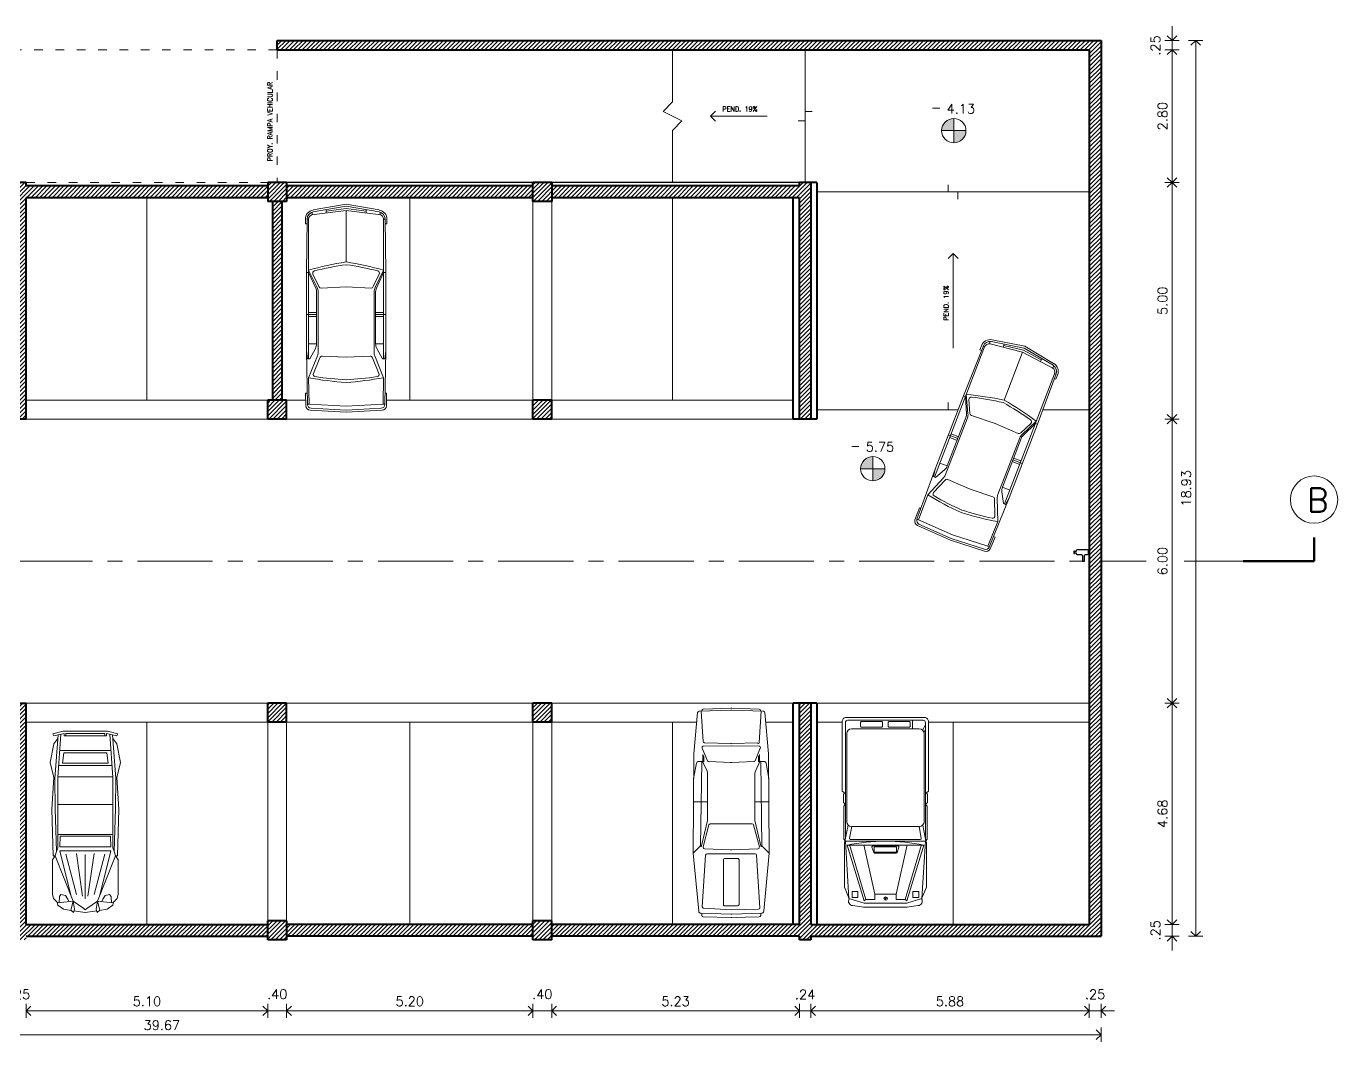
# Model space of a CAD drawing. Extents: x 952 to 1351, y -109 to 188.
# Drawn here: x 1168.14 to 1195.84, y 60.45 to 81.9 of the extents above; entities that cross this region are included whole.
import ezdxf

# ---------------------------------------------------------------- set-up
doc = ezdxf.new("R2010")
doc.units = 0
doc.header["$LTSCALE"] = 0.5
doc.linetypes.add('ACAD_ISO03W100', pattern=[30, 12, -18])
doc.linetypes.add('CENTER', pattern=[50.8, 31.75, -6.35, 6.35, -6.35])
doc.layers.get('0').update_dxf_attribs({"linetype": 'CONTINUOUS'})
doc.layers.get('Defpoints').update_dxf_attribs({"linetype": 'CONTINUOUS'})
for name, color, linetype, lineweight in [('Acotaciones', 9, 'CONTINUOUS', 9), ('Detalles 01', 8, 'CONTINUOUS', 9), ('Muros corte', 7, 'CONTINUOUS', 40), ('Pisos', 252, 'CONTINUOUS', 18), ('Proyección', 4, 'ACAD_ISO03W100', 18), ('Punta 01', 6, 'CONTINUOUS', 9), ('Punta 015', 64, 'CONTINUOUS', 13), ('Punta 02', 11, 'CONTINUOUS', 20), ('Punta 03', 171, 'CONTINUOUS', 30), ('Punta 05', 52, 'CONTINUOUS', 50), ('Tratamiento pisos', 251, 'CONTINUOUS', 9), ('Vehículos', 155, 'CONTINUOUS', 13), ('Vidrios', 147, 'CONTINUOUS', 13)]:
    doc.layers.add(name, color=color, linetype=linetype, lineweight=lineweight)
doc.layers.add('Cableado', color=100, linetype='CONTINUOUS')
doc.styles.add('Texto 1 mm', font='simplex.shx', dxfattribs={"height": 0.1})
doc.styles.add('Texto 2 mm', font='simplex.shx', dxfattribs={"height": 0.2})
doc.styles.add('Texto 5 mm', font='simplex.shx', dxfattribs={"height": 0.5})
doc.dimstyles.new('Primera línea', dxfattribs={"dimscale": 0, "dimtxt": 0.2, "dimasz": 0.2, "dimexe": 0.15, "dimexo": 0, "dimgap": 0.1, "dimtad": 1, "dimzin": 4, "dimdsep": 46, "dimtxsty": 'Texto 2 mm', "dimblk": 'OPEN90', "dimcen": 2.5, "dimclrd": 256, "dimclre": 256, "dimclrt": 256, "dimadec": 0, "dimazin": 0, "dimtfac": 1, "dimtmove": 2, "dimatfit": 3, "dimldrblk": 'OPEN90', "dimfxl": 1, "dimtolj": 1, "dimtzin": 0, "dimlwd": -1, "dimlwe": -1, "dimarcsym": 0})
doc.dimstyles.new('Segunda línea', dxfattribs={"dimscale": 0, "dimtxt": 0.2, "dimasz": 0.2, "dimexe": 0.15, "dimexo": 0.5, "dimgap": 0.1, "dimtad": 1, "dimzin": 4, "dimdsep": 46, "dimtxsty": 'Texto 2 mm', "dimblk": 'OPEN90', "dimcen": 2.5, "dimclrd": 256, "dimclre": 256, "dimclrt": 256, "dimadec": 0, "dimazin": 0, "dimtfac": 1, "dimtmove": 2, "dimatfit": 3, "dimldrblk": 'OPEN90', "dimfxl": 1, "dimtolj": 1, "dimtzin": 0, "dimlwd": -1, "dimlwe": -1, "dimarcsym": 0})
pattern_1 = [(45, (60.324364, -0.67804), (-0.0449012806, 0.0449012806), [])]

# ---------------------------------------------------------------- blocks, each defined once
blk = doc.blocks.new('3cv planta')
for p, q in [((-206.2, 25.9), (-109.9, 64.4)), ((-109.9, 64.4), (-100.7, 61.2)), ((-100.7, 61.2), (-92.5, 58.6)), ((-92.5, 58.6), (57.7, 58.4)), ((-64, 58.6), (-64, 0)), ((0, 58.5), (0, 0)), ((57.7, 58.4), (149.8, 52.1)), ((58.9, 58.3), (58.9, 0)), ((83.5, 56.6), (83.5, 0)), ((-225.3, 31.1), (-230.6, 25.3)), ((-206.2, 25.9), (-225.3, 31.1)), ((-196.3, 29.9), (-99.1, 54.3)), ((-192.1, 18.8), (-106.2, 41.5)), ((-99.1, 54.3), (-99.1, 0)), ((-90.7, 54.3), (-90.7, 0)), ((-90.7, 54.3), (-67.5, 53.6)), ((-67.5, 53.6), (-67.5, 0)), ((88, 48.5), (88, 0)), ((88, 48.5), (110.5, 45.8)), ((110.5, 45.8), (110.5, 0)), ((114.9, 54.4), (114.9, 0)), ((146.5, 41.5), (146.5, 0)), ((-227.3, 24.3), (-230.8, 0)), ((-227.3, -24.3), (-230.8, 0)), ((-230.6, 25.3), (-223.2, 23)), ((-223.2, 23), (-206.2, 25.9)), ((-201.5, 0), (-106.9, 0)), ((-195.4, 5.7), (-104.6, 18.8)), ((-99.1, -54.3), (-99.1, 0)), ((-90.7, -54.3), (-90.7, 0)), ((-67.5, -53.6), (-67.5, 0)), ((-64, -58.6), (-64, 0)), ((0, -58.5), (0, 0)), ((58.9, -58.3), (58.9, 0)), ((83.5, -56.6), (83.5, 0)), ((88, -48.5), (88, 0)), ((110.5, -45.8), (110.5, 0)), ((114.9, -54.4), (114.9, 0)), ((146.5, -41.5), (146.5, 0)), ((-230.6, -25.3), (-223.2, -23)), ((-225.3, -31.1), (-230.6, -25.3)), ((-206.2, -25.9), (-225.3, -31.1)), ((-223.2, -23), (-206.2, -25.9)), ((-206.2, -25.9), (-109.9, -64.4)), ((-195.4, -5.7), (-104.6, -18.8)), ((-192.1, -18.8), (-106.2, -41.5)), ((-196.3, -29.9), (-99.1, -54.3)), ((-90.7, -54.3), (-67.5, -53.6)), ((57.7, -58.4), (149.8, -52.1)), ((88, -48.5), (110.5, -45.8)), ((-109.9, -64.4), (-100.7, -61.2)), ((-100.7, -61.2), (-92.5, -58.6)), ((-92.5, -58.6), (57.7, -58.4))]:
    blk.add_line(p, q)
for points in [[(-208.7, 59.9), (-214.9, 58.5), (-223.3, 46.4), (-226.3, 30)], [(140.9, 58.6), (129.6, 67.3), (89.5, 75.1), (57.2, 67.5), (-10.2, 71.7), (-109.9, 68.5), (-109.9, 64.4), (-117.8, 70), (-191.5, 69.8), (-200.4, 68.2), (-210.1, 58.5), (-206.2, 25.9), (-222.1, 3.4), (-225, 0)], [(148.4, 58.1), (55.1, 64.8), (-8.9, 64.3), (-100.7, 61.2)], [(151.4, 0), (151.4, 41.5), (146.5, 41.5), (146.5, 45.1), (151.6, 45.1), (146.1, 67.3), (150.5, 69.4), (156.1, 47), (156.1, 0)], [(-209.8, 55.9), (-196.3, 55.2), (-192.2, 51.9), (-194, 42), (-202.1, 37.3), (-207.3, 35.4)], [(140.9, -58.6), (129.6, -67.3), (89.5, -75.1), (57.2, -67.5), (-10.2, -71.7), (-109.9, -68.5), (-109.9, -64.4), (-117.8, -70), (-191.5, -69.8), (-200.4, -68.2), (-210.1, -58.5), (-206.2, -25.9), (-222.1, -3.4), (-225, 0)], [(151.4, 0), (151.4, -41.5), (146.5, -41.5), (146.5, -45.1), (151.6, -45.1), (146.1, -67.3), (150.5, -69.4), (156.1, -47), (156.1, 0)], [(-208.7, -59.9), (-214.9, -58.5), (-223.3, -46.4), (-226.3, -30)], [(-209.8, -55.9), (-196.3, -55.2), (-192.2, -51.9), (-194, -42), (-202.1, -37.3), (-207.3, -35.4)], [(148.4, -58.1), (55.1, -64.8), (-8.9, -64.3), (-100.7, -61.2)]]:
    blk.add_lwpolyline(points)
blk = doc.blocks.new('A$C0C570FE1')
for p, q in [((1.446, 1.701), (0.312, 1.684)), ((0.321, 1.653), (0.321, 1.684)), ((0.416, 1.722), (0.324, 1.723)), ((0.416, 1.685), (0.416, 1.722)), ((3.11, 1.701), (1.446, 1.701)), ((1.446, 1.701), (1.446, 1.653)), ((2.333, 1.701), (2.333, 1.485)), ((4.234, 1.679), (3.11, 1.701)), ((3.268, 1.677), (3.11, 1.701)), ((3.268, 1.629), (3.268, 1.677)), ((3.993, 1.717), (3.993, 1.684)), ((4.262, 1.714), (3.993, 1.717)), ((4.23, 1.644), (4.23, 1.679)), ((0.125, 1.558), (0, 0.861)), ((0.167, 1.56), (0.044, 0.861)), ((0.225, 1.592), (0.136, 0.861)), ((0.171, 1.581), (0.224, 1.581)), ((0.321, 1.653), (3.268, 1.653)), ((1.398, 1.653), (1.764, 1.474)), ((1.446, 1.653), (1.776, 1.501)), ((1.744, 1.435), (1.481, 1.562)), ((1.75, 0.861), (1.773, 1.388)), ((1.852, 1.453), (3.134, 1.453)), ((1.855, 1.485), (2.953, 1.485)), ((2.293, 1.653), (2.293, 1.485)), ((2.373, 1.653), (2.373, 1.485)), ((2.953, 1.485), (2.953, 1.653)), ((3.049, 1.51), (3.268, 1.629)), ((3.208, 1.468), (3.668, 1.653)), ((3.245, 1.418), (3.577, 1.554)), ((3.668, 1.653), (4.23, 1.644)), ((4.23, 1.644), (4.272, 0.861)), ((4.313, 1.603), (4.355, 0.861)), ((4.395, 0.861), (4.353, 1.62)), ((0.152, 1.283), (0.093, 0.861)), ((0.119, 1.285), (0.188, 1.285)), ((3.236, 0.861), (3.214, 1.37)), ((0.125, 0.165), (0, 0.861)), ((0.167, 0.163), (0.044, 0.861)), ((0.152, 0.439), (0.093, 0.861)), ((0.136, 0.861), (1.224, 0.861)), ((0.225, 0.131), (0.136, 0.861)), ((1.75, 0.861), (1.773, 0.335)), ((3.236, 0.861), (3.214, 0.353)), ((4.23, 0.079), (4.272, 0.861)), ((4.313, 0.12), (4.355, 0.861)), ((4.395, 0.861), (4.353, 0.103)), ((0.119, 0.438), (0.188, 0.438)), ((1.744, 0.287), (1.481, 0.161)), ((3.245, 0.304), (3.577, 0.169)), ((0.171, 0.142), (0.224, 0.142)), ((1.446, 0.022), (0.312, 0.039)), ((0.321, 0.07), (3.268, 0.07)), ((0.321, 0.07), (0.321, 0.039)), ((0.416, 0.001), (0.324, 0)), ((0.416, 0.038), (0.416, 0.001)), ((1.398, 0.07), (1.764, 0.249)), ((1.446, 0.07), (1.776, 0.221)), ((1.446, 0.022), (1.446, 0.07)), ((3.11, 0.022), (1.446, 0.022)), ((1.852, 0.27), (3.134, 0.27)), ((1.855, 0.238), (2.953, 0.238)), ((2.293, 0.07), (2.293, 0.238)), ((2.333, 0.022), (2.333, 0.238)), ((2.373, 0.07), (2.373, 0.238)), ((2.953, 0.238), (2.953, 0.07)), ((3.049, 0.213), (3.268, 0.094)), ((3.268, 0.046), (3.11, 0.022)), ((4.234, 0.044), (3.11, 0.022)), ((3.208, 0.255), (3.668, 0.07)), ((3.268, 0.094), (3.268, 0.046)), ((3.668, 0.07), (4.23, 0.079)), ((3.993, 0.005), (3.993, 0.039)), ((4.262, 0.008), (3.993, 0.005)), ((4.23, 0.079), (4.23, 0.044))]:
    blk.add_line(p, q)
for centre, radius, start, end in [((0.322, 1.523), 0.2, 89.6059, 169.7934), ((0.315, 1.534), 0.15, 90.8772, 169.9992), ((4.233, 1.599), 0.08, 3.2191, 89.3245), ((4.253, 1.615), 0.1, 3.1608, 84.5613), ((0.321, 1.553), 0.1, 90, 173.024), ((7.846, -0.184), 6.705, 164.0955, 171.0276), ((7.876, -0.089), 6.664, 165.9376, 171.8019), ((1.459, 1.516), 0.05, 64.4236, 163.8009), ((1.723, 1.39), 0.05, 357.5478, 64.4236), ((1.852, 1.653), 0.2, 243.8694, 270), ((1.855, 1.685), 0.2, 246.7861, 270), ((2.953, 1.685), 0.2, 270, 298.6282), ((3.134, 1.653), 0.2, 270, 291.9752), ((3.264, 1.372), 0.05, 112.1811, 182.5243), ((3.596, 1.508), 0.05, 13.1488, 112.1811), ((-2.765, 0.542), 6.484, 2.8274, 8.6702), ((-2.714, 0.453), 6.494, 3.6062, 10.6501), ((7.846, 1.907), 6.705, 188.9724, 195.9045), ((7.876, 1.812), 6.664, 188.1981, 194.0624), ((-2.765, 1.181), 6.484, 351.3298, 357.1726), ((-2.714, 1.27), 6.494, 349.3499, 356.3938), ((1.723, 0.332), 0.05, 295.5764, 2.4522), ((3.264, 0.351), 0.05, 177.4757, 247.8189), ((0.322, 0.2), 0.2, 190.2066, 270.3941), ((0.315, 0.189), 0.15, 190.0008, 269.1228), ((0.321, 0.17), 0.1, 186.976, 270), ((1.459, 0.206), 0.05, 196.1991, 295.5764), ((1.852, 0.07), 0.2, 90, 116.1306), ((1.855, 0.038), 0.2, 90, 113.2139), ((2.953, 0.038), 0.2, 61.3718, 90), ((3.134, 0.07), 0.2, 68.0248, 90), ((3.596, 0.215), 0.05, 247.8189, 346.8512), ((4.233, 0.124), 0.08, 270.6755, 356.7809), ((4.253, 0.108), 0.1, 275.4387, 356.8392)]:
    blk.add_arc(centre, radius, start, end)
blk = doc.blocks.new('R12 planta')
for p, q in [((-2.417, 0.032), (-2.398, 0.616)), ((-2.325, 0.646), (-2.368, 0.646)), ((-2.345, 0.031), (-2.325, 0.659)), ((-1.058, 0.826), (-2.28, 0.709)), ((-2.217, 0.604), (-2.254, 0.025)), ((-2.187, 0.634), (-1.097, 0.563)), ((1.041, 0.813), (-1.055, 0.826)), ((-0.901, 0.668), (-1.053, 0.826)), ((-0.96, 0.587), (-0.986, 0.036)), ((-0.924, 0.616), (-0.459, 0.494)), ((-0.903, 0.648), (-0.362, 0.523)), ((0.876, 0.646), (-0.901, 0.668)), ((0.027, 0.523), (0.027, 0.819)), ((0.843, 0.758), (0.52, 0.816)), ((0.678, 0.532), (0.88, 0.627)), ((0.912, 0.619), (0.873, 0.598)), ((0.951, 0.598), (0.873, 0.598)), ((0.884, 0.646), (0.884, 0.709)), ((0.898, 0.524), (1.165, 0.637)), ((0.926, 0.623), (1.028, 0.623)), ((1.028, 0.623), (0.989, 0.601)), ((1.915, 0.732), (1.043, 0.812)), ((1.206, 0.609), (1.215, 0.027)), ((1.279, 0.584), (1.263, 0.031)), ((1.307, 0.614), (1.942, 0.655)), ((1.942, 0.702), (1.963, 0.031)), ((1.99, 0.616), (2.008, 0.031)), ((-1.068, -0.483), (-1.068, 0.533)), ((-0.435, 0.464), (-0.432, 0.024)), ((-0.36, 0.523), (0.635, 0.523)), ((0.861, 0.034), (0.88, 0.497)), ((-2.417, 0.013), (-2.398, -0.571)), ((-2.345, 0.013), (-2.325, -0.615)), ((-2.241, -0.554), (-2.254, 0.025)), ((-2.169, 0.157), (-2.169, -0.112)), ((-2.139, 0.187), (-1.198, 0.187)), ((-1.168, 0.157), (-1.168, -0.112)), ((-0.96, -0.542), (-0.986, 0.008)), ((-0.435, -0.42), (-0.432, 0.02)), ((0.861, 0.01), (0.88, -0.452)), ((1.206, -0.565), (1.215, 0.018)), ((1.279, -0.539), (1.263, 0.014)), ((1.942, -0.658), (1.963, 0.013)), ((1.99, -0.571), (2.008, 0.013)), ((-2.139, -0.142), (-1.198, -0.142)), ((-2.211, -0.584), (-1.097, -0.513)), ((-0.924, -0.572), (-0.459, -0.449)), ((-0.903, -0.604), (-0.362, -0.479)), ((-0.36, -0.478), (0.635, -0.478)), ((0.027, -0.478), (0.027, -0.775)), ((0.678, -0.488), (0.88, -0.582)), ((0.912, -0.575), (0.873, -0.553)), ((0.951, -0.553), (0.873, -0.553)), ((0.898, -0.48), (1.165, -0.592)), ((-2.325, -0.601), (-2.368, -0.601)), ((-1.058, -0.782), (-2.28, -0.665)), ((1.041, -0.768), (-1.055, -0.782)), ((-0.901, -0.624), (-1.053, -0.782)), ((0.876, -0.601), (-0.901, -0.624)), ((0.843, -0.714), (0.52, -0.772)), ((0.884, -0.601), (0.884, -0.665)), ((0.926, -0.578), (1.028, -0.578)), ((1.028, -0.578), (0.989, -0.557)), ((1.915, -0.688), (1.043, -0.768)), ((1.282, -0.569), (1.942, -0.611))]:
    blk.add_line(p, q)
for centre, radius, start, end in [((-2.368, 0.616), 0.03, 90, 180), ((-2.275, 0.659), 0.05, 95.4727, 180), ((-2.187, 0.604), 0.03, 90, 180), ((-1.098, 0.533), 0.03, 0, 86.3747), ((-1.056, 0.796), 0.03, 89.6203, 95.4727), ((-0.93, 0.587), 0.03, 78.6827, 180), ((-0.901, 0.658), 0.01, 90, 258.9881), ((0.834, 0.709), 0.05, 0, 79.9012), ((0.876, 0.636), 0.01, 295.0315, 90), ((0.926, 0.593), 0.03, 90, 117.7651), ((0.952, 0.802), 0.204, 269.9335, 280.5642), ((1.04, 0.783), 0.03, 84.7226, 89.6203), ((1.176, 0.609), 0.03, 0, 112.8473), ((1.309, 0.584), 0.03, 93.6171, 180), ((1.912, 0.702), 0.03, 0, 84.7226), ((1.944, 0.596), 0.0501, 23.6099, 92.4957), ((-0.465, 0.464), 0.03, 0, 78.6827), ((-0.357, 0.553), 0.03, 258.9881, 270), ((-0.36, 0.533), 0.01, 256.9832, 270), ((0.635, 0.623), 0.1, 270, 295.0315), ((0.91, 0.497), 0.03, 112.8473, 180), ((-2.117, 0.022), 0.3, 178.1825, 181.8175), ((-2.045, 0.022), 0.3, 178.2216, 181.7784), ((-2.139, 0.157), 0.03, 90, 180), ((-1.198, 0.157), 0.03, 0, 90), ((-0.686, 0.022), 0.3, 177.2761, 182.7239), ((-0.732, 0.022), 0.3, 359.5958, 0.4042), ((1.161, 0.022), 0.3, 177.6755, 182.3245), ((0.915, 0.022), 0.3, 359.1475, 0.8525), ((1.563, 0.022), 0.3, 178.3902, 181.6098), ((1.663, 0.022), 0.3, 358.2407, 1.7593), ((1.708, 0.022), 0.3, 358.2407, 1.7593), ((-2.139, -0.112), 0.03, 180, 270), ((-1.198, -0.112), 0.03, 270, 0), ((-2.211, -0.554), 0.03, 180, 270), ((-1.098, -0.483), 0.03, 273.6253, 0), ((-0.93, -0.542), 0.03, 180, 281.3173), ((-0.465, -0.42), 0.03, 281.3173, 0), ((-0.357, -0.508), 0.03, 90, 101.0119), ((-0.36, -0.488), 0.01, 90, 103.0168), ((0.635, -0.578), 0.1, 64.9685, 90), ((0.91, -0.452), 0.03, 180, 247.1527), ((0.952, -0.757), 0.204, 79.4358, 90.0665), ((1.283, -0.539), 0.03, 180, 266.3829), ((-2.368, -0.571), 0.03, 180, 270), ((-2.275, -0.615), 0.05, 180, 264.5273), ((-1.056, -0.752), 0.03, 264.5273, 270.3797), ((-0.901, -0.614), 0.01, 101.0119, 270), ((0.834, -0.665), 0.05, 280.0988, 0), ((0.876, -0.591), 0.01, 270, 64.9685), ((0.926, -0.548), 0.03, 242.2349, 270), ((1.04, -0.738), 0.03, 270.3797, 275.2774), ((1.176, -0.565), 0.03, 247.1527, 0), ((1.912, -0.658), 0.03, 275.2774, 0), ((1.944, -0.551), 0.0501, 267.5043, 336.3901)]:
    blk.add_arc(centre, radius, start, end)
blk = doc.blocks.new('A$C30F00F99')
for p, q in [((0.065, 1.448), (0.065, 3.9)), ((1.704, 3.95), (0.115, 3.95)), ((1.754, 1.448), (1.754, 3.9)), ((0.093, 3.668), (0.093, 1.807)), ((1.626, 3.768), (0.193, 3.768)), ((1.726, 3.668), (1.726, 1.807)), ((0.122, 1.736), (0.054, 1.395)), ((0.198, 1.707), (0.152, 1.458)), ((1.626, 1.707), (0.193, 1.707)), ((1.621, 1.707), (1.667, 1.458)), ((1.697, 1.736), (1.765, 1.395)), ((1.765, 1.395), (0.056, 1.399)), ((1.647, 1.435), (0.172, 1.435)), ((0.495, 0.168), (0.152, 1.323)), ((1.144, 1.274), (0.676, 1.274)), ((0.676, 1.274), (0.676, 1.166)), ((0.676, 1.166), (1.144, 1.166)), ((1.134, 0.274), (1.367, 1.319)), ((1.144, 1.166), (1.144, 1.274)), ((1.326, 0.168), (1.669, 1.323)), ((1.72, 1.313), (1.36, 0.134)), ((0.33, 0.336), (0.205, 0.336)), ((0.205, 0.336), (0.205, 0.209)), ((0.33, 0.209), (0.33, 0.336)), ((1.489, 0.209), (1.489, 0.336)), ((1.489, 0.336), (1.614, 0.336)), ((1.614, 0.336), (1.614, 0.209)), ((0.205, 0.209), (0.33, 0.209)), ((1.134, 0.274), (0.687, 0.274)), ((0.915, 0.184), (0.885, 0.206)), ((0.915, 0.184), (0.944, 0.206)), ((0.915, 0.148), (0.915, 0.184)), ((1.134, 0.168), (1.134, 0.274)), ((1.326, 0.168), (1.134, 0.168)), ((1.36, 0.134), (1.326, 0.168)), ((1.614, 0.209), (1.489, 0.209))]:
    blk.add_line(p, q)
for points in [[(0, 3.918), (0, 2.454), (0.044, 2.417), (0.023, 2.383), (0.023, 2.211), (0.06, 2.172), (0.031, 2.135), (0.031, 1.436), (0.058, 1.402), (0.043, 1.368), (0.043, 0.425), (0.145, 0.177, 0.590762), (0.221, 0.036), (0.448, 0), (1.372, 0), (1.598, 0.036, 0.590762), (1.675, 0.177), (1.776, 0.425), (1.776, 1.368), (1.762, 1.402), (1.789, 1.436), (1.789, 2.135), (1.76, 2.172), (1.796, 2.211), (1.796, 2.383), (1.775, 2.417), (1.819, 2.454), (1.819, 3.918, 0.468554), (1.737, 4.009), (0.082, 4.009, 0.468554)], [(0.387, 3.906, -0.414214), (0.407, 3.926), (0.83, 3.926, -0.414214), (0.85, 3.906), (0.85, 3.823, -0.414214), (0.83, 3.803), (0.407, 3.803, -0.414214), (0.387, 3.823)], [(1.432, 3.906, 0.414214), (1.412, 3.926), (0.99, 3.926, 0.414214), (0.97, 3.906), (0.97, 3.823, 0.414214), (0.99, 3.803), (1.412, 3.803, 0.414214), (1.432, 3.823)], [(0.645, 1.295), (0.841, 1.295), (0.98, 1.295), (1.176, 1.295, -0.515671), (1.195, 1.269), (1.157, 1.159, -0.319548), (1.138, 1.145), (0.962, 1.145), (0.859, 1.145), (0.683, 1.145, -0.319548), (0.664, 1.159), (0.626, 1.269, -0.515671)]]:
    blk.add_lwpolyline(points, format="xyb", close=True)
for points in [[(1.485, 3.768), (1.485, 3.95)], [(1.695, 3.74), (1.754, 3.855)], [(1.754, 3.688), (1.754, 3.756), (1.723, 3.692)], [(1.754, 2.412), (1.775, 2.417)], [(0.064, 1.395), (0.141, 0.189), (0.461, 0.086)], [(1.757, 1.395), (1.68, 0.189), (1.36, 0.086)], [(0.101, 1.313), (0.461, 0.134), (0.495, 0.168), (0.687, 0.168), (0.687, 0.274), (0.454, 1.319)], [(1.72, 1.313), (0.101, 1.313)], [(1.36, 0.086), (0.461, 0.086)]]:
    blk.add_lwpolyline(points)
blk.add_lwpolyline([(1.72, 1.313, 0.103517), (0.101, 1.313, -1.887166)], format="xyb")
blk.add_circle((0.915, 0.184), 0.0367)
for centre, radius, start, end in [((0.115, 3.9), 0.05, 90, 180), ((1.704, 3.9), 0.05, 0, 90), ((0.193, 3.668), 0.1, 90, 180), ((1.626, 3.668), 0.1, 0, 90), ((0.193, 1.807), 0.1, 180, 270), ((1.626, 1.807), 0.1, 270, 0), ((0.172, 1.455), 0.02, 169.5085, 270), ((1.647, 1.455), 0.02, 270, 10.4915)]:
    blk.add_arc(centre, radius, start, end)
blk = doc.blocks.new('_Open90')
at = {"color": 0, "linetype": 'ByBlock', "lineweight": -2}
for p, q in [((0, 0), (-1, 0)), ((-0.5, 0.5), (0, 0)), ((0, 0), (-0.5, -0.5))]:
    blk.add_line(p, q, dxfattribs=at)
blk = doc.blocks.new('*D484')
at = {"layer": 'Acotaciones', "transparency": 16777216}
for p, q in [((1168.14, 61.252), (1168.14, 60.953)), ((1173.24, 61.252), (1173.24, 60.953)), ((1168.34, 61.103), (1173.04, 61.103))]:
    blk.add_line(p, q, dxfattribs=at)
at = {"layer": 'Defpoints', "color": 0, "transparency": 16777216}
for p in [(1168.14, 61.252), (1173.24, 61.252), (1173.24, 61.103)]:
    blk.add_point(p, dxfattribs=at)
at = {"layer": 'Acotaciones', "transparency": 16777216, "xscale": 0.2, "yscale": 0.2, "zscale": 0.2, "rotation": 180}
blk.add_blockref('_Open90', (1168.14, 61.103), dxfattribs=at)
at = {"layer": 'Acotaciones', "transparency": 16777216, "xscale": 0.2, "yscale": 0.2, "zscale": 0.2}
blk.add_blockref('_Open90', (1173.24, 61.103), dxfattribs=at)
at = {"layer": 'Acotaciones', "transparency": 16777216, "insert": (1170.69, 61.303), "char_height": 0.2, "attachment_point": 5, "style": 'Texto 2 mm'}
blk.add_mtext('\\A1;5.10', dxfattribs=at)
blk = doc.blocks.new('*D485')
at = {"layer": 'Acotaciones', "transparency": 16777216}
for p, q in [((1173.64, 61.252), (1173.64, 60.953)), ((1178.84, 61.252), (1178.84, 60.953)), ((1173.84, 61.103), (1178.64, 61.103))]:
    blk.add_line(p, q, dxfattribs=at)
at = {"layer": 'Defpoints', "color": 0, "transparency": 16777216}
for p in [(1173.64, 61.252), (1178.84, 61.252), (1178.84, 61.103)]:
    blk.add_point(p, dxfattribs=at)
at = {"layer": 'Acotaciones', "transparency": 16777216, "xscale": 0.2, "yscale": 0.2, "zscale": 0.2, "rotation": 180}
blk.add_blockref('_Open90', (1173.64, 61.103), dxfattribs=at)
at = {"layer": 'Acotaciones', "transparency": 16777216, "xscale": 0.2, "yscale": 0.2, "zscale": 0.2}
blk.add_blockref('_Open90', (1178.84, 61.103), dxfattribs=at)
at = {"layer": 'Acotaciones', "transparency": 16777216, "insert": (1176.24, 61.303), "char_height": 0.2, "attachment_point": 5, "style": 'Texto 2 mm'}
blk.add_mtext('\\A1;5.20', dxfattribs=at)
blk = doc.blocks.new('*D486')
at = {"layer": 'Acotaciones', "transparency": 16777216}
for p, q in [((1179.24, 61.252), (1179.24, 60.953)), ((1184.47, 61.252), (1184.47, 60.953)), ((1179.44, 61.103), (1184.27, 61.103))]:
    blk.add_line(p, q, dxfattribs=at)
at = {"layer": 'Defpoints', "color": 0, "transparency": 16777216}
for p in [(1179.24, 61.252), (1184.47, 61.252), (1184.47, 61.103)]:
    blk.add_point(p, dxfattribs=at)
at = {"layer": 'Acotaciones', "transparency": 16777216, "xscale": 0.2, "yscale": 0.2, "zscale": 0.2, "rotation": 180}
blk.add_blockref('_Open90', (1179.24, 61.103), dxfattribs=at)
at = {"layer": 'Acotaciones', "transparency": 16777216, "xscale": 0.2, "yscale": 0.2, "zscale": 0.2}
blk.add_blockref('_Open90', (1184.47, 61.103), dxfattribs=at)
at = {"layer": 'Acotaciones', "transparency": 16777216, "insert": (1181.855, 61.303), "char_height": 0.2, "attachment_point": 5, "style": 'Texto 2 mm'}
blk.add_mtext('\\A1;5.23', dxfattribs=at)
blk = doc.blocks.new('*D487')
at = {"layer": 'Acotaciones', "transparency": 16777216}
for p, q in [((1184.71, 61.252), (1184.71, 60.953)), ((1190.59, 61.252), (1190.59, 60.953)), ((1190.39, 61.103), (1184.91, 61.103))]:
    blk.add_line(p, q, dxfattribs=at)
at = {"layer": 'Defpoints', "color": 0, "transparency": 16777216}
for p in [(1184.71, 61.252), (1190.59, 61.252), (1184.71, 61.103)]:
    blk.add_point(p, dxfattribs=at)
at = {"layer": 'Acotaciones', "transparency": 16777216, "xscale": 0.2, "yscale": 0.2, "zscale": 0.2, "rotation": 180}
blk.add_blockref('_Open90', (1184.71, 61.103), dxfattribs=at)
at = {"layer": 'Acotaciones', "transparency": 16777216, "xscale": 0.2, "yscale": 0.2, "zscale": 0.2}
blk.add_blockref('_Open90', (1190.59, 61.103), dxfattribs=at)
at = {"layer": 'Acotaciones', "transparency": 16777216, "insert": (1187.65, 61.303), "char_height": 0.2, "attachment_point": 5, "style": 'Texto 2 mm'}
blk.add_mtext('\\A1;5.88', dxfattribs=at)
blk = doc.blocks.new('*D488')
at = {"layer": 'Acotaciones', "transparency": 16777216}
for p, q in [((1151.17, 60.752), (1151.17, 60.449)), ((1190.84, 60.752), (1190.84, 60.449)), ((1151.37, 60.599), (1190.64, 60.599))]:
    blk.add_line(p, q, dxfattribs=at)
at = {"layer": 'Defpoints', "color": 0, "transparency": 16777216}
for p in [(1151.17, 61.252), (1190.84, 61.252), (1190.84, 60.599)]:
    blk.add_point(p, dxfattribs=at)
at = {"layer": 'Acotaciones', "transparency": 16777216, "xscale": 0.2, "yscale": 0.2, "zscale": 0.2, "rotation": 180}
blk.add_blockref('_Open90', (1151.17, 60.599), dxfattribs=at)
at = {"layer": 'Acotaciones', "transparency": 16777216, "xscale": 0.2, "yscale": 0.2, "zscale": 0.2}
blk.add_blockref('_Open90', (1190.84, 60.599), dxfattribs=at)
at = {"layer": 'Acotaciones', "transparency": 16777216, "insert": (1171.005, 60.799), "char_height": 0.2, "attachment_point": 5, "style": 'Texto 2 mm'}
blk.add_mtext('\\A1;39.67', dxfattribs=at)
blk = doc.blocks.new('*D463')
at = {"layer": 'Acotaciones', "transparency": 16777216}
for p, q in [((1192.19, 67.602), (1192.49, 67.602)), ((1192.34, 63.127), (1192.34, 67.402)), ((1192.19, 62.927), (1192.49, 62.927))]:
    blk.add_line(p, q, dxfattribs=at)
at = {"layer": 'Defpoints', "color": 0, "transparency": 16777216}
for p in [(1192.19, 67.602), (1192.34, 67.602), (1192.19, 62.927)]:
    blk.add_point(p, dxfattribs=at)
at = {"layer": 'Acotaciones', "transparency": 16777216, "xscale": 0.2, "yscale": 0.2, "zscale": 0.2}
for p, rotation in [((1192.34, 67.602), 90), ((1192.34, 62.927), 270)]:
    blk.add_blockref('_Open90', p, dxfattribs=dict(at, rotation=rotation))
at = {"layer": 'Acotaciones', "transparency": 16777216, "insert": (1192.14, 65.265), "char_height": 0.2, "attachment_point": 5, "rotation": 90, "style": 'Texto 2 mm'}
blk.add_mtext('\\A1;4.68', dxfattribs=at)
blk = doc.blocks.new('*D464')
at = {"layer": 'Acotaciones', "transparency": 16777216}
for p, q in [((1192.19, 73.602), (1192.49, 73.602)), ((1192.34, 67.802), (1192.34, 73.402)), ((1192.19, 67.602), (1192.49, 67.602))]:
    blk.add_line(p, q, dxfattribs=at)
at = {"layer": 'Defpoints', "color": 0, "transparency": 16777216}
for p in [(1192.19, 73.602), (1192.34, 73.602), (1192.19, 67.602)]:
    blk.add_point(p, dxfattribs=at)
at = {"layer": 'Acotaciones', "transparency": 16777216, "xscale": 0.2, "yscale": 0.2, "zscale": 0.2}
for p, rotation in [((1192.34, 73.602), 90), ((1192.34, 67.602), 270)]:
    blk.add_blockref('_Open90', p, dxfattribs=dict(at, rotation=rotation))
at = {"layer": 'Acotaciones', "transparency": 16777216, "insert": (1192.14, 70.602), "char_height": 0.2, "attachment_point": 5, "rotation": 90, "style": 'Texto 2 mm'}
blk.add_mtext('\\A1;6.00', dxfattribs=at)
blk = doc.blocks.new('*D465')
at = {"layer": 'Acotaciones', "transparency": 16777216}
for p, q in [((1192.19, 78.602), (1192.49, 78.602)), ((1192.34, 73.802), (1192.34, 78.402)), ((1192.19, 73.602), (1192.49, 73.602))]:
    blk.add_line(p, q, dxfattribs=at)
at = {"layer": 'Defpoints', "color": 0, "transparency": 16777216}
for p in [(1192.19, 78.602), (1192.34, 78.602), (1192.19, 73.602)]:
    blk.add_point(p, dxfattribs=at)
at = {"layer": 'Acotaciones', "transparency": 16777216, "xscale": 0.2, "yscale": 0.2, "zscale": 0.2}
for p, rotation in [((1192.34, 78.602), 90), ((1192.34, 73.602), 270)]:
    blk.add_blockref('_Open90', p, dxfattribs=dict(at, rotation=rotation))
at = {"layer": 'Acotaciones', "transparency": 16777216, "insert": (1192.14, 76.102), "char_height": 0.2, "attachment_point": 5, "rotation": 90, "style": 'Texto 2 mm'}
blk.add_mtext('\\A1;5.00', dxfattribs=at)
blk = doc.blocks.new('*D466')
at = {"layer": 'Acotaciones', "transparency": 16777216}
for p, q in [((1192.19, 81.402), (1192.49, 81.402)), ((1192.34, 78.802), (1192.34, 81.202)), ((1192.19, 78.602), (1192.49, 78.602))]:
    blk.add_line(p, q, dxfattribs=at)
at = {"layer": 'Defpoints', "color": 0, "transparency": 16777216}
for p in [(1192.19, 81.402), (1192.34, 81.402), (1192.19, 78.602)]:
    blk.add_point(p, dxfattribs=at)
at = {"layer": 'Acotaciones', "transparency": 16777216, "xscale": 0.2, "yscale": 0.2, "zscale": 0.2}
for p, rotation in [((1192.34, 81.402), 90), ((1192.34, 78.602), 270)]:
    blk.add_blockref('_Open90', p, dxfattribs=dict(at, rotation=rotation))
at = {"layer": 'Acotaciones', "transparency": 16777216, "insert": (1192.14, 80.002), "char_height": 0.2, "attachment_point": 5, "rotation": 90, "style": 'Texto 2 mm'}
blk.add_mtext('\\A1;2.80', dxfattribs=at)
blk = doc.blocks.new('*D467')
at = {"layer": 'Acotaciones', "transparency": 16777216}
for p, q in [((1192.69, 81.602), (1192.99, 81.602)), ((1192.84, 81.402), (1192.84, 62.877)), ((1192.69, 62.677), (1192.99, 62.677))]:
    blk.add_line(p, q, dxfattribs=at)
at = {"layer": 'Defpoints', "color": 0, "transparency": 16777216}
for p in [(1192.19, 81.602), (1192.19, 62.677), (1192.84, 62.677)]:
    blk.add_point(p, dxfattribs=at)
at = {"layer": 'Acotaciones', "transparency": 16777216, "xscale": 0.2, "yscale": 0.2, "zscale": 0.2}
for p, rotation in [((1192.84, 81.602), 90), ((1192.84, 62.677), 270)]:
    blk.add_blockref('_Open90', p, dxfattribs=dict(at, rotation=rotation))
at = {"layer": 'Acotaciones', "transparency": 16777216, "insert": (1192.64, 72.14), "char_height": 0.2, "attachment_point": 5, "rotation": 90, "style": 'Texto 2 mm'}
blk.add_mtext('\\A1;18.93', dxfattribs=at)

msp = doc.modelspace()

# ---------------------------------------------------------------- hatches: boundary and pattern name
at = {"layer": 'Detalles 01'}
h = msp.add_hatch(dxfattribs=at)
h.set_pattern_fill('ANSI31,_O', color=256, scale=0.02)
h.set_pattern_definition(pattern_1)
h.paths.add_polyline_path([(1181.79, 81.602), (1173.44, 81.602), (1173.44, 81.402), (1181.79, 81.402)])
h = msp.add_hatch(dxfattribs=at)
h.set_pattern_fill('ANSI31,_O', color=256, scale=0.02)
h.set_pattern_definition(pattern_1)
h.paths.add_polyline_path([(1190.84, 81.602), (1181.79, 81.602), (1181.79, 81.402), (1190.59, 81.402), (1190.59, 70.602), (1190.84, 70.602)])
h = msp.add_hatch(dxfattribs=at)
h.set_pattern_fill('ANSI31,_O', color=256, scale=0.02)
h.set_pattern_definition(pattern_1)
h.paths.add_polyline_path([(1157.04, 78.527), (1157.04, 78.277), (1162.14, 78.277), (1162.14, 73.902), (1157.04, 73.902), (1157.04, 73.702), (1162.14, 73.702), (1162.14, 73.602), (1164.14, 73.602), (1164.14, 73.752), (1162.38, 73.752), (1162.38, 78.277), (1164.14, 78.277), (1164.14, 78.527), (1162.38, 78.527), (1162.38, 78.602), (1162.14, 78.602), (1162.14, 78.527)])
h.paths.add_polyline_path([(1164.78, 73.602), (1164.78, 77.477), (1164.63, 77.477), (1164.63, 73.752), (1164.14, 73.752), (1164.14, 73.602)])
h.paths.add_polyline_path([(1166.35, 76.415), (1166.5, 76.415), (1166.5, 77.133), (1166.35, 77.133)], flags=17)
h.paths.add_polyline_path([(1166.35, 74.896), (1166.5, 74.896), (1166.5, 75.615), (1166.35, 75.615)], flags=17)
h.paths.add_polyline_path([(1167.9, 78.277), (1167.9, 73.752), (1166.5, 73.752), (1166.5, 74.096), (1166.35, 74.096), (1166.35, 73.602), (1168.14, 73.602), (1168.14, 78.277), (1173.24, 78.277), (1173.24, 78.527), (1168.14, 78.527), (1168.14, 78.602), (1167.9, 78.602), (1167.9, 78.527), (1164.14, 78.527), (1164.14, 78.277), (1166.35, 78.277), (1166.35, 77.933), (1166.5, 77.933), (1166.5, 78.277)])
h = msp.add_hatch(dxfattribs=at)
h.set_pattern_fill('ANSI31,_O', color=256, scale=0.02)
h.set_pattern_definition(pattern_1)
h.paths.add_polyline_path([(1173.64, 78.602), (1173.24, 78.602), (1173.24, 78.202), (1173.64, 78.202)])
h = msp.add_hatch(dxfattribs=at)
h.set_pattern_fill('ANSI31,_O', color=256, scale=0.02)
h.set_pattern_definition(pattern_1)
h.paths.add_polyline_path([(1178.84, 78.527), (1173.64, 78.527), (1173.64, 78.277), (1178.84, 78.277)])
h.paths.add_polyline_path([(1173.64, 74.002), (1173.24, 74.002), (1173.24, 73.602), (1173.64, 73.602)])
h = msp.add_hatch(dxfattribs=at)
h.set_pattern_fill('ANSI31,_O', color=256, scale=0.02)
h.set_pattern_definition(pattern_1)
h.paths.add_polyline_path([(1184.71, 78.602), (1184.47, 78.602), (1184.47, 78.527), (1179.24, 78.527), (1179.24, 78.277), (1184.47, 78.277), (1184.47, 73.602), (1184.71, 73.602)])
h.paths.add_polyline_path([(1178.84, 78.202), (1179.24, 78.202), (1179.24, 78.602), (1178.84, 78.602)])
h.paths.add_polyline_path([(1178.84, 74.002), (1178.84, 73.602), (1179.24, 73.602), (1179.24, 74.002)])
h = msp.add_hatch(dxfattribs=at)
h.set_pattern_fill('ANSI31,_O', color=256, scale=0.02)
h.set_pattern_definition(pattern_1)
h.paths.add_polyline_path([(1173.54, 78.202), (1173.34, 78.202), (1173.34, 74.002), (1173.54, 74.002)])
h = msp.add_hatch(dxfattribs=at)
h.set_pattern_fill('ANSI31,_O', color=256, scale=0.02)
h.set_pattern_definition(pattern_1)
h.paths.add_polyline_path([(1179.24, 62.927), (1179.24, 62.677), (1184.47, 62.677), (1184.47, 62.602), (1184.71, 62.602), (1184.71, 62.677), (1190.84, 62.677), (1190.84, 70.602), (1190.59, 70.602), (1190.59, 62.927), (1184.71, 62.927), (1184.71, 67.602), (1184.47, 67.602), (1184.47, 62.927)])
h = msp.add_hatch(dxfattribs=at)
h.set_pattern_fill('ANSI31,_O', color=256, scale=0.02)
h.set_pattern_definition(pattern_1)
h.paths.add_polyline_path([(1168.14, 62.677), (1173.24, 62.677), (1173.24, 62.927), (1168.14, 62.927), (1168.14, 67.602), (1167.89, 67.602), (1167.89, 62.927), (1164.14, 62.927), (1164.14, 62.677), (1167.9, 62.677), (1167.9, 62.602), (1168.14, 62.602)])
h.paths.add_polyline_path([(1173.24, 63.002), (1173.24, 62.602), (1173.64, 62.602), (1173.64, 63.002)])
h.paths.add_polyline_path([(1173.64, 67.602), (1173.24, 67.602), (1173.24, 67.202), (1173.64, 67.202)])
h.paths.add_polyline_path([(1178.84, 62.677), (1178.84, 62.927), (1173.64, 62.927), (1173.64, 62.677)])
h.paths.add_polyline_path([(1179.24, 63.002), (1178.84, 63.002), (1178.84, 62.602), (1179.24, 62.602)])
h.paths.add_polyline_path([(1179.24, 67.602), (1178.84, 67.602), (1178.84, 67.202), (1179.24, 67.202)])
at = {"layer": 'Vidrios', "linetype": 'Continuous'}
h = msp.add_hatch(color=256, dxfattribs=at)
h.paths.add_polyline_path([(1187.731, 79.953, 0.414214), (1187.474, 79.697), (1187.731, 79.697)])
h.paths.add_polyline_path([(1187.987, 79.697), (1187.731, 79.697), (1187.731, 79.44, 0.414214)])
h = msp.add_hatch(color=256, dxfattribs=at)
h.paths.add_polyline_path([(1186.02, 72.811, 0.414214), (1185.764, 72.554), (1186.02, 72.554)])
h.paths.add_polyline_path([(1186.277, 72.554), (1186.02, 72.554), (1186.02, 72.298, 0.414214)])

# ---------------------------------------------------------------- linework, layer by layer
at = {"layer": 'Acotaciones'}
for p, q in [((1192.34, 81.902), (1192.34, 81.602)), ((1192.19, 81.602), (1192.49, 81.602)), ((1192.34, 81.602), (1192.24, 81.702)), ((1192.44, 81.702), (1192.34, 81.602)), ((1192.34, 81.402), (1192.34, 81.602)), ((1192.19, 62.927), (1192.49, 62.927)), ((1192.34, 62.677), (1192.34, 62.927)), ((1192.19, 62.677), (1192.49, 62.677)), ((1192.24, 62.577), (1192.34, 62.677)), ((1192.34, 62.677), (1192.44, 62.577)), ((1192.34, 62.677), (1192.34, 62.377)), ((1173.24, 61.252), (1173.24, 60.953)), ((1173.64, 61.252), (1173.64, 60.953)), ((1178.84, 61.252), (1178.84, 60.953)), ((1179.24, 61.252), (1179.24, 60.953)), ((1184.47, 61.252), (1184.47, 60.953)), ((1184.71, 61.252), (1184.71, 60.953)), ((1190.84, 61.252), (1190.84, 60.953)), ((1173.24, 61.103), (1173.64, 61.103)), ((1178.84, 61.103), (1179.24, 61.103)), ((1184.47, 61.103), (1184.71, 61.103)), ((1191.122, 61.103), (1190.59, 61.103)), ((1190.84, 61.103), (1190.94, 61.203)), ((1190.94, 61.003), (1190.84, 61.103))]:
    msp.add_line(p, q, dxfattribs=at)
at = {"layer": 'Cableado'}
msp.add_line((1190.315, 70.803), (1190.28, 70.803), dxfattribs=at)
msp.add_lwpolyline([(1190.28, 70.815), (1190.263, 70.815), (1190.263, 70.765), (1190.28, 70.765)], close=True, dxfattribs=at)
msp.add_lwpolyline([(1190.28, 70.776), (1190.315, 70.777, 0.414214), (1190.349, 70.742), (1190.414, 70.742, -0.414214), (1190.448, 70.708), (1190.448, 70.602), (1190.49, 70.602), (1190.49, 70.708, -0.414214), (1190.525, 70.742), (1190.543, 70.742, 0.414214), (1190.577, 70.777), (1190.577, 70.808, 0.414214), (1190.543, 70.842), (1190.349, 70.842, 0.414214), (1190.315, 70.808), (1190.315, 70.803)], format="xyb", dxfattribs=at)
at = {"layer": 'Detalles 01'}
for p, q in [((1182.59, 80.002), (1182.696, 80.108)), ((1184.74, 80.102), (1184.59, 80.102)), ((1182.59, 80.002), (1182.696, 79.896)), ((1182.59, 80.002), (1183.79, 80.002)), ((1184.59, 79.902), (1184.44, 79.902)), ((1187.615, 78.552), (1187.615, 78.402)), ((1187.815, 78.402), (1187.815, 78.252)), ((1187.715, 77.102), (1187.609, 76.996)), ((1187.715, 77.102), (1187.715, 75.102)), ((1187.715, 77.102), (1187.821, 76.996)), ((1187.615, 73.952), (1187.615, 73.802))]:
    msp.add_line(p, q, dxfattribs=at)
at = {"layer": 'Detalles 01', "linetype": 'CENTER', "ltscale": 0.1}
for p, q in [((1150.17, 70.602), (1191.791, 70.602)), ((1192.598, 70.602), (1193.84, 70.602))]:
    msp.add_line(p, q, dxfattribs=at)
at = {"layer": 'Muros corte'}
for p, q in [((1173.44, 81.602), (1190.84, 81.602)), ((1173.44, 81.402), (1173.44, 81.602)), ((1190.84, 81.602), (1190.84, 62.677)), ((1173.44, 81.402), (1190.59, 81.402)), ((1190.59, 81.402), (1190.59, 62.927)), ((1168.14, 78.602), (1167.9, 78.602)), ((1168.14, 78.527), (1168.14, 78.602)), ((1173.24, 78.527), (1168.14, 78.527)), ((1173.64, 78.602), (1173.24, 78.602)), ((1173.24, 78.602), (1173.24, 78.202)), ((1173.64, 78.602), (1173.64, 78.202)), ((1178.84, 78.527), (1173.64, 78.527)), ((1179.24, 78.602), (1178.84, 78.602)), ((1178.84, 78.202), (1178.84, 78.602)), ((1179.24, 78.602), (1179.24, 78.202)), ((1184.47, 78.527), (1179.24, 78.527)), ((1184.84, 78.602), (1184.47, 78.602)), ((1184.47, 78.527), (1184.47, 78.602)), ((1184.71, 78.602), (1184.71, 73.602)), ((1184.84, 78.602), (1184.84, 73.602)), ((1173.24, 78.277), (1168.14, 78.277)), ((1168.14, 73.602), (1168.14, 78.277)), ((1173.64, 78.202), (1173.24, 78.202)), ((1173.34, 78.202), (1173.34, 74.002)), ((1173.54, 78.202), (1173.54, 74.002)), ((1178.84, 78.277), (1173.64, 78.277)), ((1179.24, 78.202), (1178.84, 78.202)), ((1184.47, 78.277), (1179.24, 78.277)), ((1184.34, 73.602), (1184.34, 78.277)), ((1184.47, 73.602), (1184.47, 78.277)), ((1173.64, 74.002), (1173.24, 74.002)), ((1173.24, 73.602), (1173.24, 74.002)), ((1173.64, 73.602), (1173.64, 74.002)), ((1179.24, 74.002), (1178.84, 74.002)), ((1178.84, 73.602), (1178.84, 74.002)), ((1179.24, 73.602), (1179.24, 74.002)), ((1168.14, 73.602), (1166.35, 73.602)), ((1173.64, 73.602), (1173.24, 73.602)), ((1179.24, 73.602), (1178.84, 73.602)), ((1184.84, 73.602), (1184.34, 73.602)), ((1167.89, 67.602), (1168.14, 67.602)), ((1168.14, 62.927), (1168.14, 67.602)), ((1173.64, 67.602), (1173.24, 67.602)), ((1173.24, 67.202), (1173.24, 67.602)), ((1173.64, 67.202), (1173.64, 67.602)), ((1179.24, 67.602), (1178.84, 67.602)), ((1178.84, 67.202), (1178.84, 67.602)), ((1179.24, 67.202), (1179.24, 67.602)), ((1184.84, 67.602), (1184.34, 67.602)), ((1184.34, 62.927), (1184.34, 67.602)), ((1184.47, 62.927), (1184.47, 67.602)), ((1184.71, 67.602), (1184.71, 62.927)), ((1184.84, 67.602), (1184.84, 62.927)), ((1173.64, 67.202), (1173.24, 67.202)), ((1179.24, 67.202), (1178.84, 67.202)), ((1168.14, 62.927), (1173.24, 62.927)), ((1173.64, 63.002), (1173.24, 63.002)), ((1173.24, 62.602), (1173.24, 63.002)), ((1173.64, 63.002), (1173.64, 62.602)), ((1178.84, 62.927), (1173.64, 62.927)), ((1179.24, 63.002), (1178.84, 63.002)), ((1178.84, 62.602), (1178.84, 63.002)), ((1179.24, 62.602), (1179.24, 63.002)), ((1184.47, 62.927), (1179.24, 62.927)), ((1184.71, 62.927), (1190.59, 62.927)), ((1168.14, 62.677), (1173.24, 62.677)), ((1173.64, 62.602), (1173.24, 62.602)), ((1178.84, 62.677), (1173.64, 62.677)), ((1179.24, 62.602), (1178.84, 62.602)), ((1184.47, 62.677), (1179.24, 62.677)), ((1184.47, 62.602), (1184.47, 62.677)), ((1184.71, 62.602), (1184.47, 62.602)), ((1184.665, 62.602), (1184.515, 62.602)), ((1184.71, 62.677), (1190.84, 62.677)), ((1184.71, 62.677), (1184.71, 62.602))]:
    msp.add_line(p, q, dxfattribs=at)
at = {"layer": 'Pisos'}
for p, q in [((1184.59, 78.602), (1184.59, 81.402)), ((1184.84, 78.402), (1190.59, 78.402)), ((1184.84, 73.802), (1187.818, 73.802)), ((1189.612, 73.802), (1190.59, 73.802))]:
    msp.add_line(p, q, dxfattribs=at)
at = {"layer": 'Proyección', "ltscale": 0.03}
for p, q in [((1173.44, 81.402), (1154.84, 81.402)), ((1173.44, 81.402), (1173.44, 78.602)), ((1168.14, 78.602), (1173.24, 78.602))]:
    msp.add_line(p, q, dxfattribs=at)
at = {"layer": 'Punta 01', "linetype": 'Continuous'}
for p, q in [((1187.284, 80.169), (1187.434, 80.169)), ((1185.574, 73.026), (1185.724, 73.026))]:
    msp.add_line(p, q, dxfattribs=at)
at = {"layer": 'Punta 015', "linetype": 'Continuous'}
for p, q in [((1187.731, 79.953), (1187.731, 79.44)), ((1187.474, 79.697), (1187.987, 79.697)), ((1186.02, 72.811), (1186.02, 72.298)), ((1185.764, 72.554), (1186.277, 72.554))]:
    msp.add_line(p, q, dxfattribs=at)
for centre in [(1187.731, 79.697), (1186.02, 72.554)]:
    msp.add_circle(centre, 0.257, dxfattribs=at)
at = {"layer": 'Punta 02', "linetype": 'Continuous', "ltscale": 0.1}
for p, q in [((1181.79, 80.302), (1181.79, 81.402)), ((1181.59, 80.102), (1181.79, 80.302)), ((1181.59, 80.102), (1181.99, 79.902)), ((1181.99, 79.902), (1181.79, 79.702)), ((1181.79, 78.602), (1181.79, 79.702))]:
    msp.add_line(p, q, dxfattribs=at)
at = {"layer": 'Punta 02'}
msp.add_circle((1195.34, 71.902), 0.5, dxfattribs=at)
at = {"layer": 'Punta 03'}
msp.add_line((1184.47, 78.602), (1173.64, 78.602), dxfattribs=at)
at = {"layer": 'Punta 05'}
for p, q in [((1195.34, 70.602), (1195.34, 71.102)), ((1193.84, 70.602), (1195.34, 70.602))]:
    msp.add_line(p, q, dxfattribs=at)
at = {"layer": 'Tratamiento pisos'}
for p, q in [((1170.69, 74.002), (1170.69, 78.277)), ((1176.24, 74.002), (1176.24, 78.277)), ((1178.84, 74.002), (1178.84, 78.202)), ((1179.24, 74.002), (1179.24, 78.202)), ((1181.79, 74.002), (1181.79, 78.277)), ((1173.24, 74.002), (1168.14, 74.002)), ((1173.64, 74.002), (1174.043, 74.002)), ((1175.751, 74.002), (1178.84, 74.002)), ((1179.24, 74.002), (1184.34, 74.002)), ((1173.24, 73.602), (1168.14, 73.602)), ((1173.64, 73.602), (1178.84, 73.602)), ((1179.24, 73.602), (1184.34, 73.602)), ((1173.24, 67.602), (1168.14, 67.602)), ((1178.84, 67.602), (1173.64, 67.602)), ((1179.24, 67.602), (1184.34, 67.602)), ((1184.84, 67.602), (1190.59, 67.602)), ((1173.24, 67.202), (1168.14, 67.202)), ((1170.69, 67.202), (1170.69, 62.927)), ((1173.24, 67.202), (1173.24, 63.002)), ((1173.64, 67.202), (1173.64, 63.002)), ((1178.84, 67.202), (1173.64, 67.202)), ((1176.24, 67.202), (1176.24, 62.927)), ((1178.84, 67.202), (1178.84, 63.002)), ((1179.24, 67.202), (1182.301, 67.202)), ((1179.24, 67.202), (1179.24, 63.002)), ((1181.79, 67.202), (1181.79, 62.927)), ((1183.758, 67.202), (1184.34, 67.202)), ((1184.84, 67.202), (1185.376, 67.202)), ((1187.196, 67.202), (1190.59, 67.202)), ((1187.715, 67.202), (1187.715, 62.927))]:
    msp.add_line(p, q, dxfattribs=at)

# ---------------------------------------------------------------- block references
at = {"layer": 'Vehículos', "linetype": 'Continuous'}
for p, rotation in [((1174.035, 78.145), 270), ((1188.43, 75.454), 248.982913916897)]:
    msp.add_blockref('A$C0C570FE1', p, dxfattribs=dict(at, rotation=rotation))
at = {"layer": 'Vehículos', "rotation": 89.99999999999999}
msp.add_blockref('R12 planta', (1183.052, 65.488), dxfattribs=at)
at = {"layer": 'Vehículos', "linetype": 'Continuous'}
msp.add_blockref('A$C30F00F99', (1185.376, 63.29), dxfattribs=at)
at = {"layer": 'Vehículos', "xscale": 0.009900000000000003, "yscale": 0.009900000000000003, "zscale": 0.009900000000000003, "rotation": 89.99999999999999}
msp.add_blockref('3cv planta', (1169.388, 65.462), dxfattribs=at)

# ---------------------------------------------------------------- texts
at = {"layer": 'Acotaciones', "char_height": 0.2, "attachment_point": 5, "rotation": 90, "style": 'Texto 2 mm'}
for insert in [(1191.99, 81.494), (1191.99, 62.802)]:
    msp.add_mtext('\\A1;.25', dxfattribs=dict(at, insert=insert))
at = {"layer": 'Acotaciones', "char_height": 0.2, "attachment_point": 5, "style": 'Texto 2 mm'}
for s, insert in [('.25', (1168.01, 61.452)), ('\\A1;.40', (1173.44, 61.453)), ('\\A1;.40', (1179.04, 61.454)), ('\\A1;.24', (1184.59, 61.448)), ('\\A1;.25', (1190.715, 61.452))]:
    msp.add_mtext(s, dxfattribs=dict(at, insert=insert))
at = {"layer": 'Punta 01', "char_height": 0.1, "rotation": 90, "style": 'Texto 1 mm'}
for s, insert, width, attachment_point in [('PROY. RAMPA VEHICULAR', (1173.238, 79.047), 1.94432, 1), ('PEND. 19%', (1187.618, 75.68), 0.8276, 7)]:
    msp.add_mtext(s, dxfattribs=dict(at, insert=insert, width=width, attachment_point=attachment_point))
at = {"layer": 'Punta 01', "insert": (1182.842, 80.203), "char_height": 0.1, "width": 0.8276, "attachment_point": 1, "style": 'Texto 1 mm'}
msp.add_mtext('PEND. 19%', dxfattribs=at)
at = {"layer": 'Punta 015', "linetype": 'Continuous', "char_height": 0.2, "attachment_point": 5, "style": 'Texto 2 mm'}
for s, insert in [('4.13', (1187.88, 80.159)), ('5.75', (1186.17, 73.017))]:
    msp.add_mtext(s, dxfattribs=dict(at, insert=insert))
at = {"layer": 'Punta 05', "insert": (1195.193, 72.141), "char_height": 0.5, "width": 0.3999, "attachment_point": 1, "style": 'Texto 5 mm'}
msp.add_mtext('B', dxfattribs=at)

# ---------------------------------------------------------------- dimensions: what is measured, and where the dimension line sits
at = {"layer": 'Acotaciones'}
for base, p1, p2, dimstyle, picture, middle in [((1192.840000432, 62.6770737), (1192.190000432, 81.6020737), (1192.190000432, 62.6770737), 'Segunda línea', '*D467', (1192.640000432, 72.1395737)), ((1192.34, 81.402), (1192.19, 78.602), (1192.19, 81.402), 'Primera línea', '*D466', (1192.14, 80.002)), ((1192.34, 78.602), (1192.19, 73.602), (1192.19, 78.602), 'Primera línea', '*D465', (1192.14, 76.102)), ((1192.34, 73.602), (1192.19, 67.602), (1192.19, 73.602), 'Primera línea', '*D464', (1192.14, 70.602)), ((1192.340000432, 67.6020737), (1192.190000432, 62.9270737), (1192.190000432, 67.6020737), 'Primera línea', '*D463', (1192.140000432, 65.2645737))]:
    dim = msp.add_linear_dim(base=base, p1=p1, p2=p2, angle=90, dimstyle=dimstyle, override={"dimscale": 1}, dxfattribs=at)
    dim.commit()
    dim.dimension.update_dxf_attribs({"geometry": picture, "text_midpoint": middle})
for base, p1, p2, dimstyle, picture, middle in [((1190.84, 60.599), (1151.17, 61.252), (1190.84, 61.252), 'Segunda línea', '*D488', (1171.005, 60.799)), ((1173.24, 61.103), (1168.14, 61.252), (1173.24, 61.252), 'Primera línea', '*D484', (1170.69, 61.303)), ((1178.84, 61.103), (1173.64, 61.252), (1178.84, 61.252), 'Primera línea', '*D485', (1176.24, 61.303)), ((1184.47, 61.103), (1179.24, 61.252), (1184.47, 61.252), 'Primera línea', '*D486', (1181.855, 61.303)), ((1184.71, 61.103), (1190.59, 61.252), (1184.71, 61.252), 'Primera línea', '*D487', (1187.65, 61.303))]:
    dim = msp.add_linear_dim(base=base, p1=p1, p2=p2, dimstyle=dimstyle, override={"dimscale": 1}, dxfattribs=at)
    dim.commit()
    dim.dimension.update_dxf_attribs({"geometry": picture, "text_midpoint": middle})

doc.saveas('drawing.dxf')
